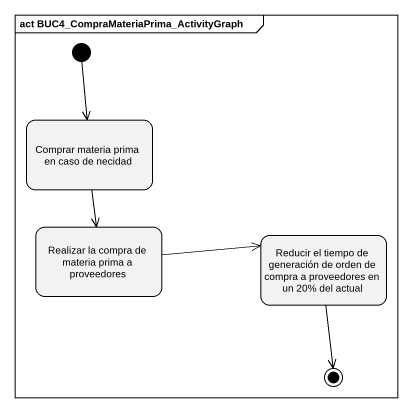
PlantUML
@startuml
mainframe act BUC4_CompraMateriaPrima_ActivityGraph
hide empty description
state "Comprar materia prima en caso de necidad" as Comprar_materia_prima_en
state "Realizar la compra de materia prima a proveedores" as Realizar_la_compra_de
state "Reducir el tiempo de generación de orden de compra a proveedores en un 20% del actual" as Reducir_el_tiempo_de
[*] --> Comprar_materia_prima_en
Comprar_materia_prima_en --> Realizar_la_compra_de
Realizar_la_compra_de -right-> Reducir_el_tiempo_de
Reducir_el_tiempo_de --> [*]
@enduml
